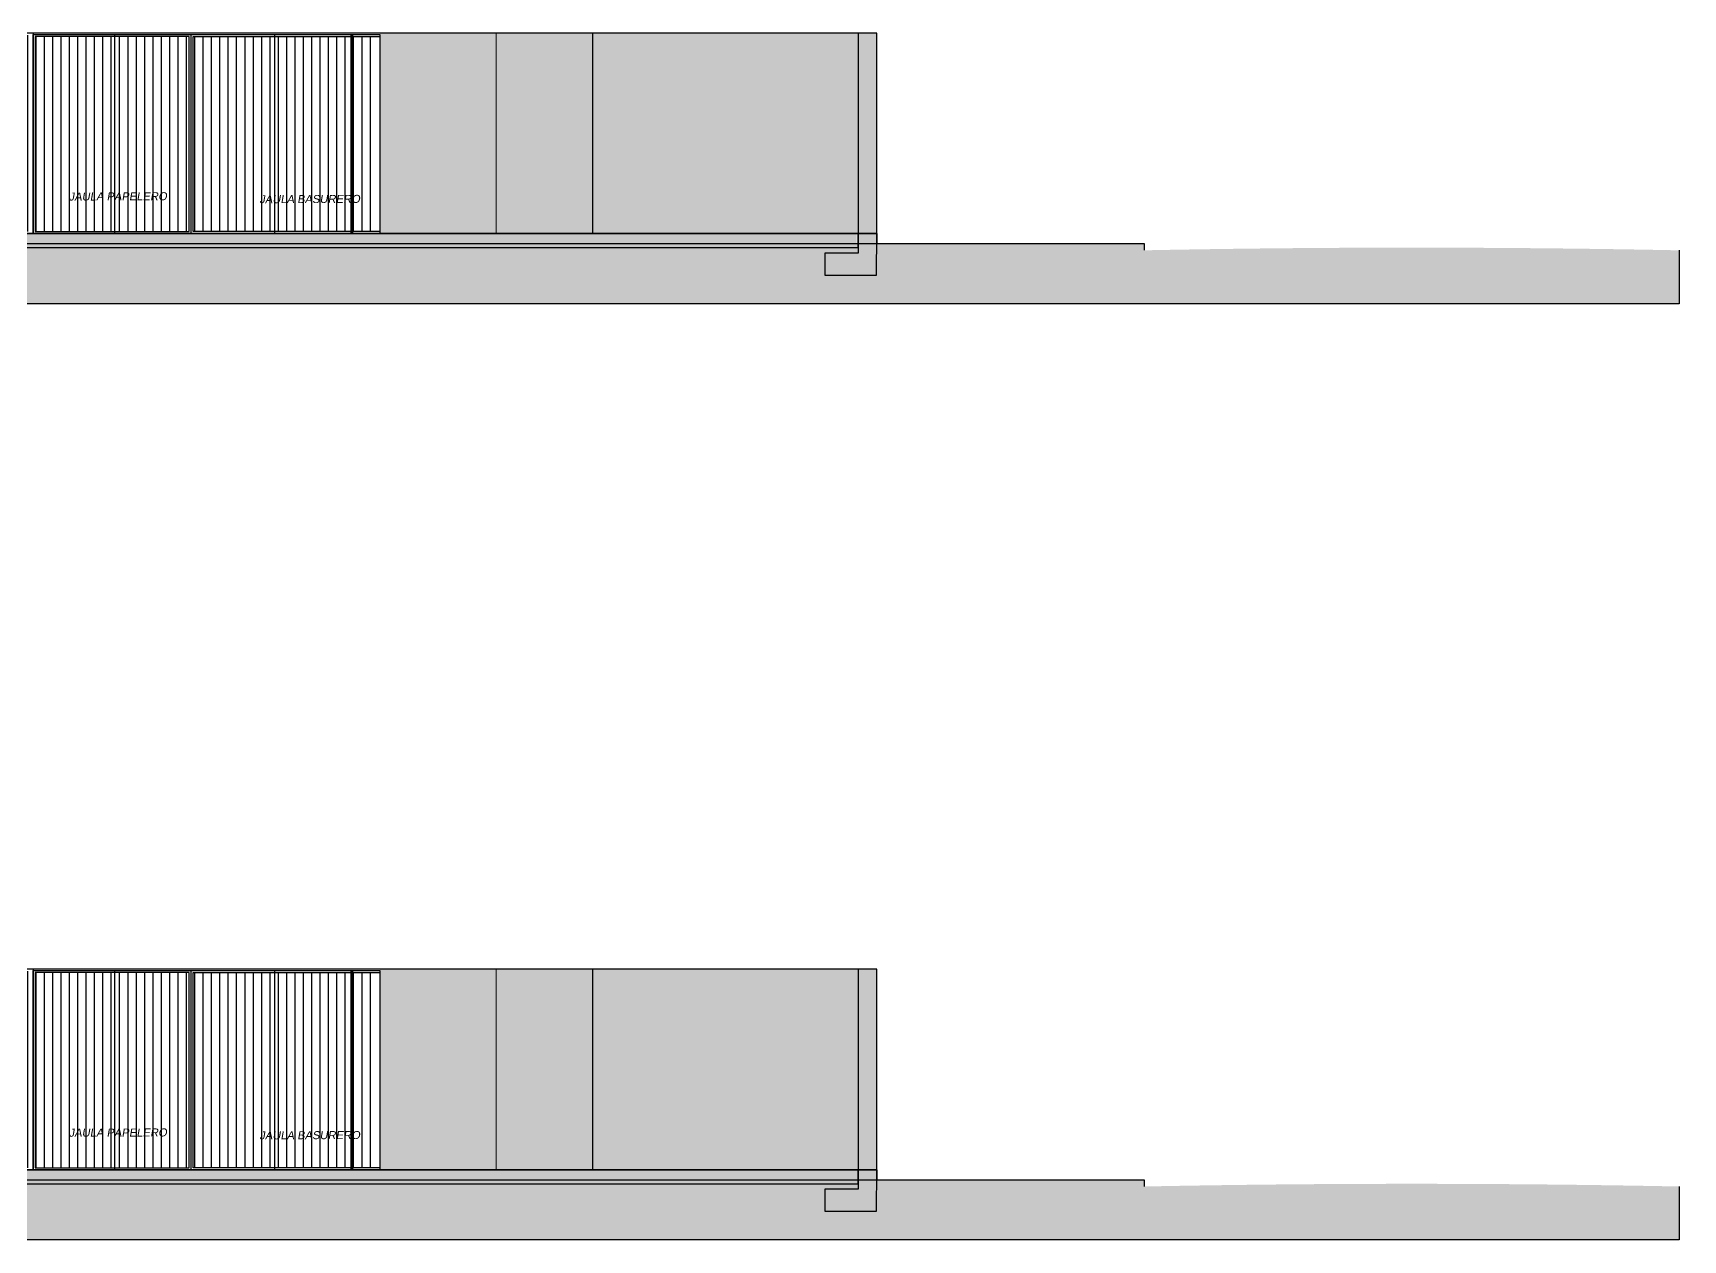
# Model space of a CAD drawing. Header units: inches. Extents: x -309 to 190, y -1585 to -1350.
# Drawn here: x 20.98 to 45.66, y -1453.56 to -1435.51 of the extents above; entities that cross this region are included whole.
import ezdxf

# ---------------------------------------------------------------- set-up
doc = ezdxf.new("R2010")
doc.units = ezdxf.units.IN
doc.header["$MEASUREMENT"] = 0
doc.linetypes.add('HIDDEN', pattern=[0.375, 0.25, -0.125])
doc.layers.get('0').update_dxf_attribs({"color": 9, "linetype": 'CONTINUOUS'})
for name, color, linetype in [('0.50', 9, 'CONTINUOUS'), ('10-TEXTO', 9, 'CONTINUOUS'), ('CARP', 9, 'CONTINUOUS'), ('color gris', 9, 'CONTINUOUS'), ('COLOR MURO MUNI', 9, 'CONTINUOUS'), ('condensador', 9, 'HIDDEN'), ('MUROS obra nueva', 9, 'CONTINUOUS'), ('referencias', 9, 'CONTINUOUS'), ('vista 252', 9, 'CONTINUOUS')]:
    doc.layers.add(name, color=color, linetype=linetype)
doc.layers.add('MURO 27', color=9, linetype='CONTINUOUS', lineweight=9)
doc.layers.add('referencias 01', color=9, linetype='CONTINUOUS', lineweight=18)
doc.styles.add('ROMANS', font='arial.ttf')

msp = doc.modelspace()

# ---------------------------------------------------------------- hatches: boundary and pattern name
at = {"layer": '0.50'}
h = msp.add_hatch(dxfattribs=at)
h.set_pattern_fill('ANSI36', color=256, scale=0.4)
h.set_pattern_definition([(45, (541.3098149057871, -1004.905053159034), (0.0265165042944955, 0.0972271824131503), [0.125, -0.025, 0, -0.025])])
edge = h.paths.add_edge_path()
edge.add_line((33.62270249277816, -1438.658745454845), (37.60270249277681, -1438.658745454845))
edge.add_line((37.60270249277681, -1438.658745454845), (37.60270249277681, -1438.758745454845))
edge.add_arc((41.60270249278807, -1637.249140402023), 198.5306950732981, 88.84552549082451, 91.15447450918191, ccw=False)
edge.add_line((45.60270249277681, -1438.758745454845), (45.60270249277681, -1439.558745454845))
edge.add_line((45.60270249277681, -1439.558745454845), (33.62270249277816, -1439.558745454845))
edge.add_line((33.62270249277816, -1439.558745454845), (33.62270249277816, -1438.658745454845))
edge = h.paths.add_edge_path()
edge.add_arc((-74.39729750721847, -1608.43823409084), 169.7266298014918, 88.64956760744002, 91.35043239256328, ccw=False)
edge.add_line((-70.39729750722319, -1438.758745454845), (-70.39729750722319, -1438.658745454845))
edge.add_line((-70.39729750722319, -1438.658745454845), (33.62270249277816, -1438.658745454845))
edge.add_line((33.62270249277816, -1438.658745454845), (33.62270249277816, -1439.558745454845))
edge.add_line((33.62270249277816, -1439.558745454845), (-70.39729750722319, -1439.558745454845))
edge.add_line((-70.39729750722319, -1439.558745454845), (-78.3972975072234, -1439.558745454845))
edge.add_line((-78.3972975072234, -1439.558745454845), (-78.3972975072234, -1438.758745454845))
h = msp.add_hatch(dxfattribs=at)
h.set_pattern_fill('ANSI36', color=256, scale=0.4)
h.set_pattern_definition([(45, (-166.7372012023438, 54.53774539373079), (0.0265165042944955, 0.0972271824131503), [0.125, -0.025, 0, -0.025])])
edge = h.paths.add_edge_path()
edge.add_line((33.62270249277816, -1452.658745454845), (37.60270249277681, -1452.658745454845))
edge.add_line((37.60270249277681, -1452.658745454845), (37.60270249277681, -1452.758745454845))
edge.add_arc((41.60270249278807, -1651.249140402023), 198.5306950732981, 88.84552549082451, 91.15447450918191, ccw=False)
edge.add_line((45.60270249277681, -1452.758745454844), (45.60270249277681, -1453.558745454845))
edge.add_line((45.60270249277681, -1453.558745454845), (33.62270249277816, -1453.558745454845))
edge.add_line((33.62270249277816, -1453.558745454845), (33.62270249277816, -1452.658745454845))
edge = h.paths.add_edge_path()
edge.add_arc((-74.39729750721847, -1622.43823409084), 169.7266298014918, 88.64956760744002, 91.35043239256328, ccw=False)
edge.add_line((-70.39729750722319, -1452.758745454845), (-70.39729750722319, -1452.658745454845))
edge.add_line((-70.39729750722319, -1452.658745454845), (33.62270249277816, -1452.658745454845))
edge.add_line((33.62270249277816, -1452.658745454845), (33.62270249277816, -1453.558745454845))
edge.add_line((33.62270249277816, -1453.558745454845), (-70.39729750722319, -1453.558745454845))
edge.add_line((-70.39729750722319, -1453.558745454845), (-78.3972975072234, -1453.558745454845))
edge.add_line((-78.3972975072234, -1453.558745454845), (-78.3972975072234, -1452.758745454845))
at = {"layer": 'color gris'}
for points in [[(33.30405693749248, -1438.508745454846), (18.14271320501149, -1438.508745454846), (18.14271320501149, -1438.718745458842), (33.30405693749248, -1438.718745458842)], [(33.60407762684417, -1438.508745454847), (33.32542141825547, -1438.508745454846), (33.32542141825547, -1438.798917962667), (32.82542141825548, -1438.798917962667), (32.82542141825548, -1439.127744734837), (33.60194314795649, -1439.127744734837)], [(33.32542141825547, -1452.508745454846), (18.14271320501149, -1452.508745454846), (18.14271320501149, -1452.718745458842), (33.32542141825547, -1452.718745458842)], [(33.60407762684417, -1452.508745454846), (33.32542141825547, -1452.508745454846), (33.32542141825547, -1452.798917962666), (32.82542141825548, -1452.798917962666), (32.82542141825548, -1453.127744734837), (33.60194314795649, -1453.127744734837)]]:
    msp.add_hatch(color=256, dxfattribs=at).paths.add_polyline_path(points)
at = {"layer": 'MURO 27'}
for points in [[(33.32542141825547, -1438.508745454847), (33.60407762684417, -1438.508745454847), (33.60407762684417, -1435.508745454846), (33.32542141825547, -1435.508745454846)], [(33.32542141825547, -1452.508745454846), (33.60407762684417, -1452.508745454846), (33.60407762684417, -1449.508745454846), (33.32542141825547, -1449.508745454846)]]:
    msp.add_hatch(color=256, dxfattribs=at).paths.add_polyline_path(points)
at = {"layer": 'referencias', "linetype": 'Continuous', "lineweight": 5}
h = msp.add_hatch(color=256, dxfattribs=at)
h.dxf.hatch_style = 1
h.paths.add_polyline_path([(33.32542141825547, -1435.508745454846), (26.17271320481786, -1435.508745454846), (26.17271320481786, -1438.508745454847), (33.32542141825547, -1438.508745454847)])
h = msp.add_hatch(color=256, dxfattribs=at)
h.dxf.hatch_style = 1
h.paths.add_polyline_path([(33.32542141825547, -1449.508745454846), (26.17271320481786, -1449.508745454846), (26.17271320481786, -1452.508745454846), (33.32542141825547, -1452.508745454846)])
at = {"layer": 'vista 252'}
h = msp.add_hatch(dxfattribs=at)
h.set_pattern_fill('LINE', color=256, angle=90, style=0, double=1)
h.set_pattern_definition([(90, (777.1553578646667, -841.9358724664531), (-0.125, 0), [])])
h.paths.add_polyline_path([(18.95447367364767, -1435.538745454846), (18.26706898707647, -1435.538745454846), (18.26706898707647, -1438.478745454846), (18.95447367364767, -1438.478745454846)])
h.paths.add_polyline_path([(19.95447367364505, -1435.538745454846), (19.01447367364773, -1435.538745454846), (19.01447367364773, -1438.478745454846), (19.95447367364505, -1438.478745454846)])
h.paths.add_polyline_path([(20.95447367364244, -1435.538745454846), (20.01447367364511, -1435.538745454846), (20.01447367364511, -1438.478745454846), (20.95447367364244, -1438.478745454846)])
h.paths.add_polyline_path([(22.2087753668161, -1435.558745454846), (21.01447367364261, -1435.558745454846), (21.01447367364261, -1438.478745454847), (22.2087753668161, -1438.478745454847)])
h.paths.add_polyline_path([(23.31870452198024, -1435.558745454846), (22.2087753668161, -1435.558745454846), (22.2087753668161, -1438.478745454847), (23.31870452198024, -1438.478745454847)])
h.paths.add_polyline_path([(24.60172130745417, -1435.558745454846), (23.3787045219803, -1435.558745454846), (23.3787045219803, -1438.478745454846), (24.60172130745417, -1438.478745454846)])
h.paths.add_polyline_path([(25.74165046261839, -1435.558745454846), (24.60172143772974, -1435.558745454846), (24.60172143772974, -1438.478745454846), (25.74165046261839, -1438.478745454846)])
h.paths.add_polyline_path([(26.11582152470049, -1435.558745454846), (25.77036581546935, -1435.558745454846), (25.77036581546935, -1438.478745454846), (26.11582152470049, -1438.478745454846)])
h = msp.add_hatch(dxfattribs=at)
h.set_pattern_fill('LINE', color=256, angle=90, style=0, double=1)
h.set_pattern_definition([(90, (777.1553578646667, -855.9358724664532), (-0.125, 0), [])])
h.paths.add_polyline_path([(18.95447367364767, -1449.538745454846), (18.26706898707647, -1449.538745454846), (18.26706898707647, -1452.478745454846), (18.95447367364767, -1452.478745454846)])
h.paths.add_polyline_path([(19.95447367364505, -1449.538745454846), (19.01447367364773, -1449.538745454846), (19.01447367364773, -1452.478745454846), (19.95447367364505, -1452.478745454846)])
h.paths.add_polyline_path([(20.95447367364244, -1449.538745454846), (20.01447367364511, -1449.538745454846), (20.01447367364511, -1452.478745454846), (20.95447367364244, -1452.478745454846)])
h.paths.add_polyline_path([(22.2087753668161, -1449.558745454846), (21.01447367364261, -1449.558745454846), (21.01447367364261, -1452.478745454847), (22.2087753668161, -1452.478745454847)])
h.paths.add_polyline_path([(23.31870452198024, -1449.558745454846), (22.2087753668161, -1449.558745454846), (22.2087753668161, -1452.478745454847), (23.31870452198024, -1452.478745454847)])
h.paths.add_polyline_path([(24.60172130745417, -1449.558745454846), (23.3787045219803, -1449.558745454846), (23.3787045219803, -1452.478745454846), (24.60172130745417, -1452.478745454846)])
h.paths.add_polyline_path([(25.74165046261839, -1449.558745454846), (24.60172143772974, -1449.558745454846), (24.60172143772974, -1452.478745454846), (25.74165046261839, -1452.478745454846)])
h.paths.add_polyline_path([(26.11582152470049, -1449.558745454846), (25.77036581546935, -1449.558745454846), (25.77036581546935, -1452.478745454846), (26.11582152470049, -1452.478745454846)])

# ---------------------------------------------------------------- linework, layer by layer
for points in [[(-70.39729750722319, -1438.758745454845), (-70.39729750722319, -1438.658745454845), (-66.39592237377101, -1438.658745454845), (-66.39592237377101, -1438.508745454845), (33.60381948488913, -1438.508606670492), (33.60381948488913, -1438.658606670492), (37.60270249277681, -1438.658745454845), (37.60270249277681, -1438.758745454845)], [(45.60270249277681, -1438.758745454845), (45.60270249277681, -1439.558745454845), (-70.39729750722319, -1439.558745454845), (-78.3972975072234, -1439.558745454845), (-78.3972975072234, -1438.758745454845)], [(-70.39729750722319, -1452.758745454845), (-70.39729750722319, -1452.658745454845), (-66.39592237377147, -1452.658745454845), (-66.39592237377147, -1452.508745454845), (33.60407762684417, -1452.508745454845), (33.60407762684417, -1452.658745454845), (37.60270249277681, -1452.658745454845), (37.60270249277681, -1452.758745454845)], [(45.60270249277681, -1452.758745454845), (45.60270249277681, -1453.558745454845), (-70.39729750722319, -1453.558745454845), (-78.3972975072234, -1453.558745454845), (-78.3972975072234, -1452.758745454845)]]:
    msp.add_lwpolyline(points)
at = {"layer": 'CARP'}
for p, q in [((20.98447367364264, -1435.508745454846, -2.904308086e-07), (20.98447367364264, -1438.508745454847, -2.904308086e-07)), ((20.98447367364264, -1449.508745454846, -2.904308086e-07), (20.98447367364264, -1452.508745454847, -2.904308086e-07))]:
    msp.add_line(p, q, dxfattribs=at)
at = {"layer": 'COLOR MURO MUNI'}
for p, q in [((33.32542141825547, -1435.508745454846), (18.1827159628362, -1435.508745454846)), ((29.35608968621585, -1438.508745454847), (29.35608968621585, -1435.508745454846)), ((33.60407762684417, -1438.508745454847), (18.1427132050905, -1438.508745454846)), ((33.32542141825547, -1449.508745454846, -2.904308086e-07), (18.1827159628362, -1449.508745454846)), ((29.35608968621585, -1452.508745454846), (29.35608968621585, -1449.508745454846)), ((33.60407762684417, -1452.508745454846, -2.904308086e-07), (18.1427132050905, -1452.508745454846))]:
    msp.add_line(p, q, dxfattribs=at)
for points in [[(33.32542141825547, -1438.508745454846), (18.14271320501149, -1438.508745454846), (18.14271320501149, -1438.718745458842), (33.32542141825547, -1438.718745458842)], [(33.32542141825547, -1452.508745454846), (18.14271320501149, -1452.508745454846), (18.14271320501149, -1452.718745458842), (33.32542141825547, -1452.718745458842)]]:
    msp.add_lwpolyline(points, close=True, dxfattribs=at)
at = {"layer": 'condensador', "linetype": 'ByBlock'}
for points in [[(-66.39592237377101, -1438.658745454845), (33.64406697354116, -1438.658745454845)], [(-66.397297507215, -1452.658745454845), (33.64406697354116, -1452.658745454845)]]:
    msp.add_lwpolyline(points, dxfattribs=at)
at = {"layer": 'MUROS obra nueva', "elevation": -2.904308086e-07}
for points in [[(33.32542141825547, -1438.508745454847), (33.60407762684417, -1438.508745454847), (33.60407762684417, -1435.508745454846), (33.32542141825547, -1435.508745454846)], [(33.32542141825547, -1452.508745454846), (33.60407762684417, -1452.508745454846), (33.60407762684417, -1449.508745454846), (33.32542141825547, -1449.508745454846)]]:
    msp.add_lwpolyline(points, close=True, dxfattribs=at)
at = {"layer": 'MUROS obra nueva'}
msp.add_lwpolyline([(33.60407762684417, -1438.508745454847), (33.32542141825547, -1438.508745454846), (33.32542141825547, -1438.798917962667), (32.82542141825548, -1438.798917962667), (32.82542141825548, -1439.127744734837), (33.60194314795649, -1439.127744734837), (33.60407762684417, -1438.508745454847)], dxfattribs=at)
at = {"layer": 'MUROS obra nueva', "elevation": -2.904308086e-07}
msp.add_lwpolyline([(33.60407762684417, -1452.508745454846), (33.32542141825547, -1452.508745454846), (33.32542141825547, -1452.798917962666), (32.82542141825548, -1452.798917962666), (32.82542141825548, -1453.127744734837), (33.60194314795649, -1453.127744734837), (33.60407762684417, -1452.508745454846)], dxfattribs=at)
at = {"layer": 'referencias 01', "elevation": -2.904308086e-07}
for points in [[(27.91366075860918, -1438.508745454847), (27.91366075860918, -1435.508745454846)], [(27.91366075860918, -1452.508745454846), (27.91366075860918, -1449.508745454846)]]:
    msp.add_lwpolyline(points, dxfattribs=at)
at = {"layer": 'vista 252', "elevation": -2.904308086e-07}
for points in [[(20.98447367364264, -1435.528745454846), (26.17271320481786, -1435.528745454846), (26.17271320481786, -1438.508745454847), (20.98447367364264, -1438.508745454847)], [(21.01447367364261, -1438.478745454847), (23.31870452198024, -1438.478745454847), (23.31870452198024, -1435.558745454846), (21.01447367364261, -1435.558745454846)], [(23.34870452198027, -1435.528745454846), (25.74165046261839, -1435.528745454846), (25.74165046261839, -1438.508745454847), (23.34870452198027, -1438.508745454847)], [(23.3787045219803, -1435.558745454846), (26.17271320481786, -1435.558745454846), (26.17271320481786, -1438.478745454846), (23.3787045219803, -1438.478745454846)], [(20.98447367364264, -1449.528745454846), (26.17271320481786, -1449.528745454846), (26.17271320481786, -1452.508745454846), (20.98447367364264, -1452.508745454846)], [(21.01447367364261, -1452.478745454847), (23.31870452198024, -1452.478745454847), (23.31870452198024, -1449.558745454846), (21.01447367364261, -1449.558745454846)], [(23.34870452198027, -1449.528745454846), (25.74165046261839, -1449.528745454846), (25.74165046261839, -1452.508745454846), (23.34870452198027, -1452.508745454846)], [(23.3787045219803, -1449.558745454846), (26.17271320481786, -1449.558745454846), (26.17271320481786, -1452.478745454846), (23.3787045219803, -1452.478745454846)]]:
    msp.add_lwpolyline(points, close=True, dxfattribs=at)
for points in [[(22.2087753668161, -1438.508745454847), (22.2087753668161, -1435.528745454846)], [(24.60172130745417, -1438.508745454847), (24.60172130745417, -1435.528745454846)], [(24.60172143772974, -1438.508745454847), (24.60172143772974, -1435.528745454846)], [(25.74165046261845, -1438.508745454847), (25.74165046261845, -1435.528745454846)], [(25.77036581546935, -1438.508745454847), (25.77036581546935, -1435.528745454846)], [(22.2087753668161, -1452.508745454846), (22.2087753668161, -1449.528745454846)], [(24.60172130745417, -1452.508745454846), (24.60172130745417, -1449.528745454846)], [(24.60172143772974, -1452.508745454846), (24.60172143772974, -1449.528745454846)], [(25.74165046261845, -1452.508745454846), (25.74165046261845, -1449.528745454846)], [(25.77036581546935, -1452.508745454846), (25.77036581546935, -1449.528745454846)]]:
    msp.add_lwpolyline(points, dxfattribs=at)

# ---------------------------------------------------------------- texts
at = {"layer": '10-TEXTO', "char_height": 0.119700064638, "width": 13.03039481349447, "attachment_point": 1, "rotation": 0.19098522436051057, "style": 'ROMANS'}
for s, insert in [('{\\Q10;JAULA PAPELERO}', (21.51859934475908, -1437.895112891355, -2.904308086e-07)), ('{\\Q10;JAULA BASURERO}', (24.36947990748388, -1437.934405290404, -2.904308086e-07)), ('{\\Q10;JAULA PAPELERO}', (21.51859934475908, -1451.895112891355, -2.904308086e-07)), ('{\\Q10;JAULA BASURERO}', (24.36947990748388, -1451.934405290404, -2.904308086e-07))]:
    msp.add_mtext(s, dxfattribs=dict(at, insert=insert))

doc.saveas('drawing.dxf')
